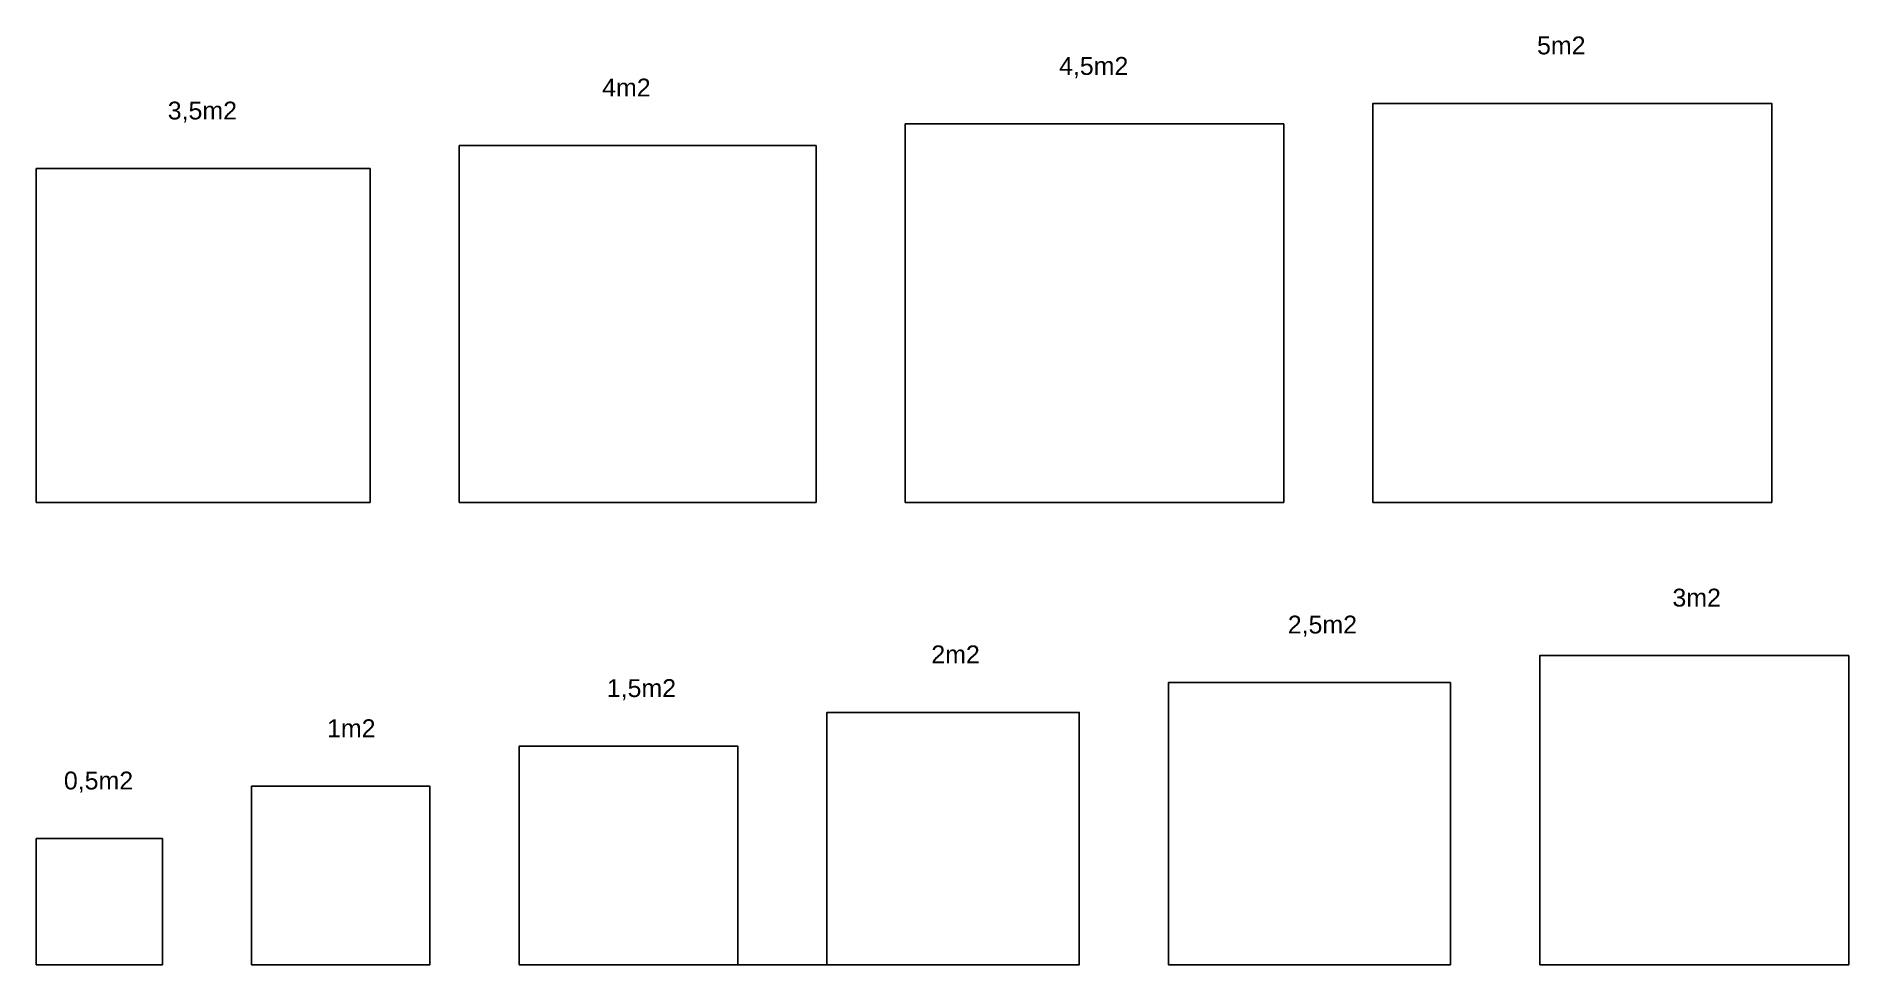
# Model space of a CAD drawing. Header units: metres. Extents: x 0 to 10.2, y 0 to 5.2.
import ezdxf

# ---------------------------------------------------------------- set-up
doc = ezdxf.new("R2010")
doc.units = ezdxf.units.M
doc.styles.get("Standard").update_dxf_attribs({"font": 'arial.ttf'})

msp = doc.modelspace()

# ---------------------------------------------------------------- linework, layer by layer
for points in [[(7.492, 2.59), (7.492, 4.826), (9.728, 4.826), (9.728, 2.59), (7.492, 2.59)], [(3.932, 0), (4.432, 0)]]:
    msp.add_lwpolyline(points)
for points in [[(4.871, 2.59), (4.871, 4.711), (6.992, 4.711), (6.992, 2.59)], [(2.371, 2.59), (2.371, 4.59), (4.371, 4.59), (4.371, 2.59)], [(0, 2.59), (1.871, 2.59), (1.871, 4.461), (0, 4.461)], [(8.427, 0), (8.427, 1.732), (10.159, 1.732), (10.159, 0)], [(6.346, 0), (6.346, 1.581), (7.927, 1.581), (7.927, 0)], [(4.432, 0), (4.432, 1.414), (5.846, 1.414), (5.846, 0)], [(2.707, 0), (2.707, 1.225), (3.932, 1.225), (3.932, 0)], [(1.207, 0), (2.207, 0), (2.207, 1), (1.207, 1)], [(0, 0), (0.707, 0), (0.707, 0.707), (0, 0.707)]]:
    msp.add_lwpolyline(points, close=True)

# ---------------------------------------------------------------- texts
at = {"char_height": 0.1, "attachment_point": 1}
for s, insert in [('5m2', (8.412, 5.201)), ('4,5m2', (5.733, 5.086)), ('4m2', (3.172, 4.965)), ('3,5m2', (0.737, 4.836)), ('3m2', (9.171, 2.107)), ('2,5m2', (7.015, 1.956)), ('2m2', (5.017, 1.789)), ('1,5m2', (3.198, 1.6)), ('1m2', (1.63, 1.375)), ('0,5m2', (0.155, 1.082))]:
    msp.add_mtext_dynamic_manual_height_columns(s, width=0.42492, gutter_width=12.5, heights=[0], dxfattribs=dict(at, insert=insert))

doc.saveas('drawing.dxf')
